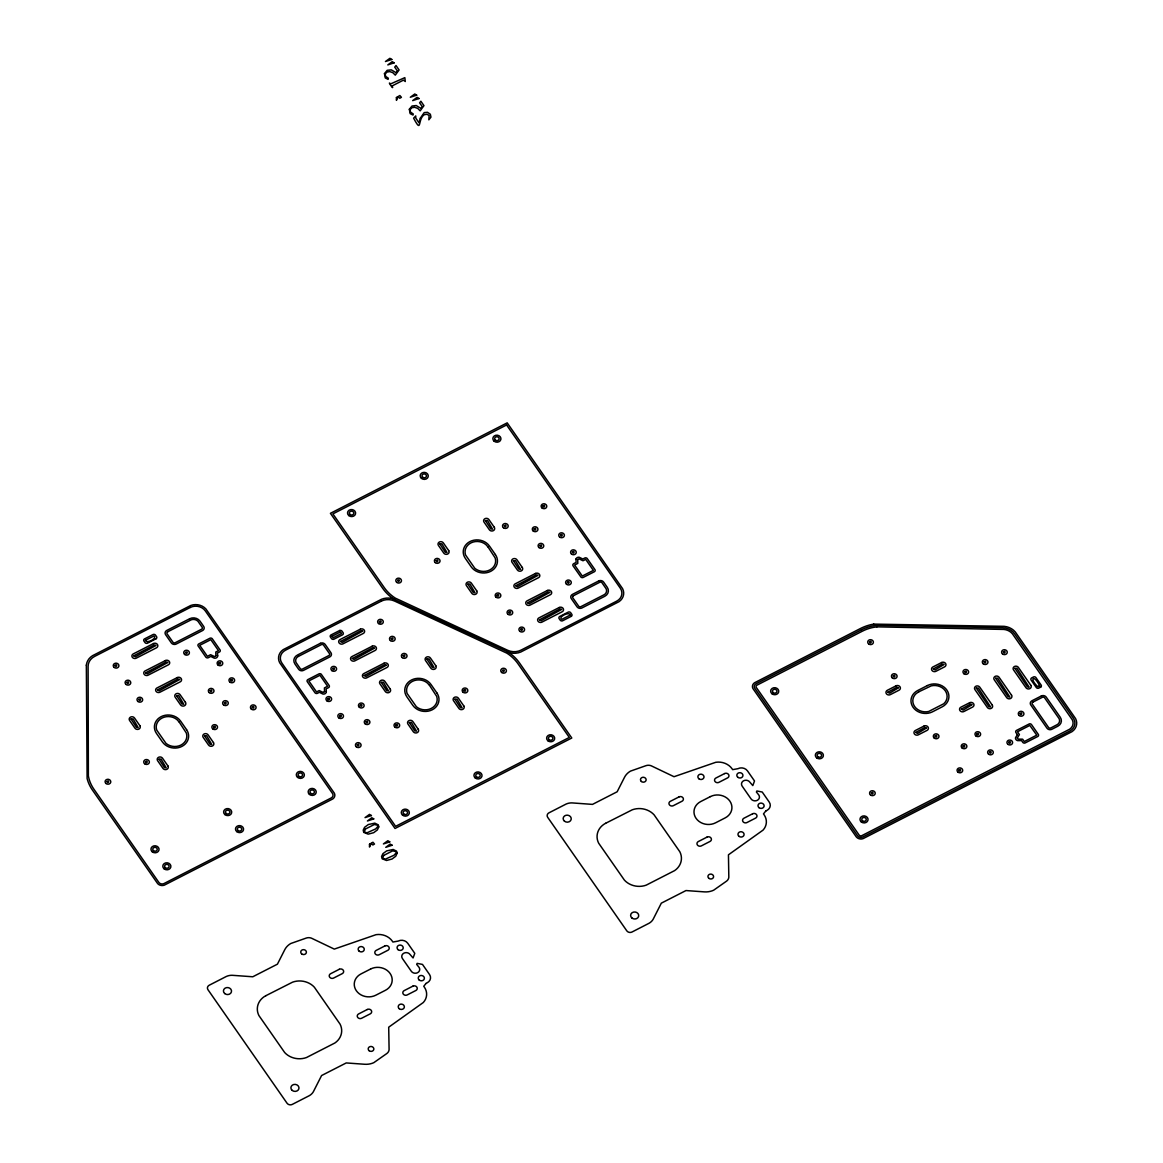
<?xml version="1.0" encoding="UTF-8"?>
<svg xmlns="http://www.w3.org/2000/svg" width="1163" height="1163" viewBox="0 0 1163 1163"><rect width="100%" height="100%" fill="white"/><g stroke="black" fill="none" stroke-linecap="round" stroke-linejoin="round"><path stroke-width="1.5" d="M873.733 624.109L1004.163 626.334A15.424 13.374 5.1 0 1 1015.284 631.96L1075.601 718.618A12.764 11.063 5.1 0 1 1071.995 731.658L863.091 838.639A5.611 4.87 5.1 0 1 856.448 837.113L752.912 688.525A5.611 4.87 5.1 0 1 754.496 682.783L860.62 628.427A42.668 36.998 5.1 0 1 873.733 624.109M876.946 626.842L1003.873 629.43A11.819 10.249 5.1 0 1 1012.377 633.748L1072.315 719.824A9.159 7.937 5.1 0 1 1069.727 729.172L861.623 835.746A2.006 1.745 5.1 0 1 859.239 835.208L756.197 687.318A2.006 1.745 5.1 0 1 756.764 685.269L862.452 631.146A38.917 33.742 5.1 0 1 876.946 626.842M395.289 599.628L394.126 599.149A15.424 13.374 5.1 0 0 381.42 599.308L283.234 649.623A12.764 11.063 5.1 0 0 279.629 662.648L395.042 828.478L571.789 738.011L519.468 662.91A42.784 37.085 5.1 0 0 507.838 651.861L394.388 599.454A42.784 37.085 5.1 0 1 382.743 588.405L330.423 513.319L507.184 422.852L622.598 588.667A12.764 11.063 5.1 0 1 618.992 601.693L520.791 652.007A15.424 13.374 5.1 0 1 508.086 652.181L506.923 651.687M369.5 844.251L369.5 847.057L371.244 843.495L372.858 844.978L374.501 844.033L372.945 842.245L369.5 844.251M396.423 97.532L396.423 100.338L398.168 96.776L399.781 98.259L401.424 97.314L399.854 95.526L396.423 97.532M426.036 983.433L423.754 986.282L424.35 987.125A15.526 13.462 5.1 0 1 423.303 1002.506L388.704 1027.191L389.096 1049.564A6.673 5.786 5.1 0 1 386.712 1053.605L373.788 1062.677A17.096 14.814 5.1 0 1 364.615 1064.261L346.24 1062.938L321.584 1075.542L313.894 1090.69A12.241 10.612 5.1 0 1 309.416 1095.619L292.276 1104.399A3.809 3.3 5.1 0 1 287.028 1103.207L207.988 989.742A3.809 3.3 5.1 0 1 209.238 985.221L226.378 976.44A12.241 10.612 5.1 0 1 233.559 975.394L252.778 976.775L277.419 964.171L284.775 949.677A17.096 14.814 5.1 0 1 290.765 943.513L306.218 938.076A6.673 5.786 5.1 0 1 311.495 938.192L334.29 949.095L376.042 934.674A15.526 13.462 5.1 0 1 392.338 941.187L392.92 942.03L398.168 941.085A6.978 6.048 5.1 0 1 407.762 943.28L414.784 953.355L413.069 957.978L410.146 954.576A4.536 3.925 5.1 0 0 403.91 953.151A4.536 3.925 5.1 0 0 402.427 958.53L411.324 971.294A4.536 3.925 5.1 0 0 417.546 972.719A4.536 3.925 5.1 0 0 419.043 967.34L416.688 964.418L417.154 963.371L422.489 964.418L429.51 974.492A6.978 6.048 5.1 0 1 427.214 982.779L426.036 983.433M765.763 811.033L763.495 813.896L764.076 814.74A15.526 13.462 5.1 0 1 763.044 830.12L728.445 854.805L728.823 877.164A6.673 5.786 5.1 0 1 726.439 881.22L713.66 890.204A17.096 14.814 5.1 0 1 704.356 891.876L685.981 890.553L661.325 903.157L653.635 918.305A12.241 10.612 5.1 0 1 649.143 923.218L632.003 932.014A3.809 3.3 5.1 0 1 626.77 930.807L547.715 817.356A3.809 3.3 5.1 0 1 548.965 812.835L566.119 804.055A12.241 10.612 5.1 0 1 573.301 802.993L592.505 804.389L617.16 791.77L624.516 777.291A17.096 14.814 5.1 0 1 630.506 771.113L645.945 765.676A6.673 5.786 5.1 0 1 651.236 765.806L674.031 776.71L715.783 762.288A15.526 13.462 5.1 0 1 732.079 768.801L732.661 769.644L737.909 768.685A6.978 6.048 5.1 0 1 747.489 770.895L754.511 780.969L752.81 785.592L749.873 782.19A4.536 3.925 5.1 0 0 743.651 780.751A4.536 3.925 5.1 0 0 742.168 786.13L751.051 798.894A4.536 3.925 5.1 0 0 757.287 800.333A4.536 3.925 5.1 0 0 758.77 794.954L756.415 792.032L756.88 790.971L762.23 792.032L769.252 802.107A6.978 6.048 5.1 0 1 766.955 810.393L765.763 811.033M86.338 665.207L87.109 778.512A42.668 36.998 5.1 0 0 92.4 790.026L157.674 883.633A5.611 4.87 5.1 0 0 164.317 885.159L332.778 798.952A5.611 4.87 5.1 0 0 334.363 793.21L205.88 608.918A12.764 11.063 5.1 0 0 190.79 605.458L92.546 655.685A15.424 13.374 5.1 0 0 86.338 665.207M384.459 73.603L385.258 77.936L388.122 79.36L388.34 78.241L385.622 76.365L385.229 74.025L386.901 72.077L389.779 71.583L392.861 72.702L395.289 75.13L399.098 69.969L396.002 65.521L394.737 67.134L397.339 70.87L396.016 72.644L391.306 69.853L387.148 70.332L384.459 73.603M409.332 109.293L410.132 113.625L412.996 115.05L413.214 113.945L410.481 112.07L410.103 109.715L411.76 107.766L414.639 107.272L417.735 108.392L420.163 110.834L423.957 105.659L420.875 101.225L419.61 102.838L422.198 106.56L420.89 108.333L416.18 105.542L412.007 106.022L409.332 109.293M115.093 665.396C116.489 668.827 118.015 662.954 115.093 665.396M106.952 781.507C108.348 784.938 109.889 779.065 106.952 781.507M126.956 682.419C128.337 685.85 129.878 679.977 126.956 682.419M133.745 655.816L135.388 656.775L155.973 645.45L154.359 644.956L133.745 655.816M131.026 719.025L136.42 727.297L138.164 727.573L133.047 718.879L131.026 719.025M138.848 699.486C140.229 702.917 141.77 697.044 138.848 699.486M145.608 672.839L147.236 673.784L167.835 662.459L166.222 661.965L145.608 672.839M145.549 761.765C146.931 765.181 148.471 759.308 145.549 761.765M157.47 689.863L159.098 690.807L179.698 679.483L178.084 678.988L157.47 689.863M159.04 759.221L164.434 767.507L166.178 767.769L161.061 759.09L159.04 759.221M176.602 695.692L181.995 703.978L183.754 704.24L178.622 695.547L176.602 695.692M185.571 652.472C186.967 655.903 188.508 650.03 185.571 652.472M204.615 735.903L210.009 744.175L211.768 744.451L206.636 735.757L204.615 735.903M210.183 690.633C211.564 694.064 213.105 688.191 210.183 690.633M215.867 655.758L214.603 656.601L210.576 654.711L207.377 656.31L199.716 645.32L210.823 639.65L218.47 650.626L215.795 652.021L215.867 655.758M217.67 655.743L217.597 656.383A2.835 2.457 5.1 0 1 214.196 658.127L210.779 656.441L208.395 657.662A1.89 1.643 5.1 0 1 205.793 657.066L198.001 645.756A1.89 1.643 5.1 0 1 198.815 643.909L210.009 638.196A1.89 1.643 5.1 0 1 212.248 638.705L220.112 649.986A1.89 1.643 5.1 0 1 219.574 651.92L217.466 652.995L217.67 655.743M218.949 663.055C220.345 666.472 221.886 660.599 218.949 663.055M213.687 726.875C215.082 730.306 216.623 724.433 213.687 726.875M224.459 702.888C225.855 706.319 227.396 700.446 224.459 702.888M230.812 680.064C232.207 683.495 233.734 677.622 230.812 680.064M252.284 707.133C253.665 710.549 255.206 704.676 252.284 707.133M324.506 691.622L323.241 692.479L319.214 690.575L316.54 691.941L308.849 680.922L319.941 675.267L327.588 686.257L324.433 687.9L324.506 691.622M326.309 691.622L326.236 692.261A2.835 2.457 5.1 0 1 322.82 694.006L319.418 692.305L317.295 693.381A1.89 1.643 5.1 0 1 315.057 692.857L307.206 681.591A1.89 1.643 5.1 0 1 307.744 679.657L318.924 673.915A1.89 1.643 5.1 0 1 321.206 674.177L329.114 685.414A1.89 1.643 5.1 0 1 328.504 687.667L326.12 688.889L326.309 691.622M327.806 698.818C329.187 702.248 330.728 696.375 327.806 698.818M332.763 668.609C334.159 672.04 335.7 666.166 332.763 668.609M340.526 641.467L342.155 642.412L362.754 631.087L361.141 630.593L340.526 641.467M339.669 715.841C341.05 719.257 342.591 713.384 339.669 715.841M352.389 658.491L354.017 659.436L374.617 648.111L372.989 647.617L352.389 658.491M360.297 705.272C361.693 708.703 363.219 702.83 360.297 705.272M364.237 675.499L365.88 676.459L386.465 665.134L384.851 664.64L364.237 675.499M357.274 744.872C358.655 748.303 360.196 742.416 357.274 744.872M366.112 721.86C367.493 725.29 369.034 719.417 366.112 721.86M379.472 621.565C380.868 624.996 382.409 619.109 379.472 621.565M381.362 682.376L386.756 690.648L388.515 690.924L383.383 682.23L381.362 682.376M397.644 580.381C399.025 583.811 400.566 577.938 397.644 580.381M391.335 638.589C392.731 642.005 394.257 636.132 391.335 638.589M403.227 655.641C404.608 659.072 406.149 653.199 403.227 655.641M395.856 725.116C397.252 728.547 398.793 722.674 395.856 725.116M409.376 722.572L414.769 730.858L416.514 731.12L411.397 722.427L409.376 722.572M436.227 560.624C437.622 564.055 439.149 558.182 436.227 560.624M439.861 543.935L445.255 552.221L446.999 552.483L441.867 543.79L439.861 543.935M426.937 659.043L432.331 667.315L434.09 667.591L428.958 658.898L426.937 659.043M467.875 584.146L473.268 592.418L475.013 592.694L469.881 584L467.875 584.146M454.951 699.254L460.344 707.526L462.104 707.802L456.972 699.108L454.951 699.254M464.008 690.241C465.404 693.671 466.945 687.798 464.008 690.241M485.436 520.617L490.83 528.889L492.574 529.165L487.457 520.472L485.436 520.617M504.379 525.749C505.76 529.18 507.301 523.306 504.379 525.749M497.023 595.223C498.404 598.654 499.945 592.781 497.023 595.223M513.45 560.813L518.843 569.1L520.588 569.361L515.471 560.668L513.45 560.813M508.9 612.29C510.295 615.707 511.836 609.834 508.9 612.29M502.605 670.484C503.986 673.915 505.527 668.042 502.605 670.484M515.732 585.73L517.375 586.69L537.96 575.351L536.347 574.856L515.732 585.73M520.762 629.299C522.143 632.73 523.684 626.857 520.762 629.299M534.122 529.005C535.518 532.436 537.059 526.563 534.122 529.005M527.595 602.754L529.223 603.699L549.823 592.374L548.209 591.88L527.595 602.754M542.961 505.992C544.357 509.423 545.898 503.55 542.961 505.992M539.937 545.592C541.333 549.023 542.874 543.15 539.937 545.592M539.458 619.777L541.086 620.722L561.685 609.397L560.057 608.903L539.458 619.777M560.581 535.038C561.962 538.454 563.503 532.581 560.581 535.038M567.471 582.256C568.852 585.687 570.393 579.814 567.471 582.256M572.443 552.047C573.824 555.478 575.365 549.605 572.443 552.047M575.976 559.069L576.107 562.441L573.722 563.662A1.89 1.643 5.1 0 0 573.097 565.901L581.006 577.153A1.89 1.643 5.1 0 0 583.303 577.4L594.482 571.673A1.89 1.643 5.1 0 0 595.02 569.739L587.155 558.458A1.89 1.643 5.1 0 0 584.916 557.949L582.808 559.025L579.392 557.324A2.835 2.457 5.1 0 0 575.976 559.069M577.749 559.461L577.778 563.415L574.624 565.073L582.285 576.048L593.363 570.393L585.716 559.388L583.012 560.755L578.97 558.836L577.749 559.461M869.561 641.918C870.956 645.349 872.497 639.476 869.561 641.918M871.407 792.948C872.802 796.379 874.343 790.506 871.407 792.948M887.805 692.232L889.506 693.221L898.534 687.784L896.847 687.26L887.805 692.232M893.286 675.965C894.667 679.381 896.208 673.508 893.286 675.965M915.819 732.428L917.52 733.431L926.548 727.98L924.861 727.471L915.819 732.428M933.38 668.899L935.081 669.888L944.109 664.451L942.437 663.928L933.38 668.899M935.168 736.077C936.549 739.508 938.09 733.635 935.168 736.077M964.81 671.72C966.191 675.136 967.732 669.263 964.81 671.72M961.394 709.11L963.095 710.099L972.123 704.662L970.436 704.138L961.394 709.11M958.879 770.124C960.275 773.54 961.816 767.667 958.879 770.124M963.066 746.05C964.447 749.466 965.988 743.593 963.066 746.05M976.353 688.147L988.855 706.61L990.542 706.871L978.287 688.016L976.353 688.147M984.145 661.82C985.541 665.236 987.082 659.363 984.145 661.82M976.804 733.94C978.199 737.371 979.74 731.498 976.804 733.94M995.659 678.276L1008.161 696.739L1009.833 697L997.592 678.131L995.659 678.276M989.495 752.141C990.876 755.572 992.417 749.699 989.495 752.141M1003.436 651.934C1004.832 655.365 1006.373 649.492 1003.436 651.934M1014.95 668.391L1027.452 686.853L1029.124 687.115L1016.884 668.26L1014.95 668.391M1008.786 742.27C1010.182 745.701 1011.708 739.828 1008.786 742.27M1020.111 713.53C1021.507 716.946 1023.047 711.073 1020.111 713.53M1017.32 738.025L1018.076 739.116L1022.626 739.174L1024.298 741.543L1036.756 735.147L1029.822 725.421L1017.48 731.745L1019.399 734.565L1017.32 738.025M332.007 636.277L333.098 637.804L341.529 633.486L340.439 631.945L332.007 636.277M570.219 615.023L561.773 619.37C557.47 617.059 569.696 611.098 570.219 615.023M392.382 85.8L392.222 86.353C394.591 91.354 386.552 79.796 390.55 83.94L404.84 77.645L405.276 81.512L403.43 80.131L392.382 85.8M420.352 118.161L418.927 122.74L415.802 118.074L415.729 115.922L413.635 118.175C422.213 134.297 417.27 119.28 424.335 114.657L427.039 114.265L429.103 115.544L428.842 119.818L430.964 117.143L430.339 114.25L427.49 112.302L424.204 112.607L420.352 118.161M145.491 640.246C146.175 644.36 157.775 638.138 153.981 635.943L145.491 640.246M1039.577 685.821L1037.861 686.722C1028.775 678.712 1034.009 673.668 1039.577 685.821M1017.421 734.696L1015.561 737.618A2.835 2.457 5.1 0 0 1017.654 740.627L1021.55 740.598L1022.844 742.459A1.89 1.643 5.1 0 0 1025.083 742.983L1037.861 736.441A1.89 1.643 5.1 0 0 1038.399 734.507L1031.537 724.622A1.89 1.643 5.1 0 0 1029.386 723.866L1016.578 730.364A1.89 1.643 5.1 0 0 1015.953 732.603L1017.421 734.696M378.775 826.893L377.379 829.917L373.686 832.679L368.177 834.147L363.743 832.403L363.219 830.149L364.601 827.3L368.322 824.552L374.835 823.142L378.266 824.858L378.775 826.893M397.121 853.235L395.725 856.259L392.033 859.021L386.523 860.489L382.104 858.745L381.58 856.491L382.947 853.642L386.668 850.894L393.181 849.484L396.612 851.2L397.121 853.235M365.298 829.103L364.382 832.054L366.999 832.81L375.649 828.928L377.728 826.646L377.582 825.221L374.341 824.494L365.298 829.103M383.645 855.445L382.729 858.396L385.36 859.152L393.995 855.27L396.074 852.988L395.943 851.563L392.687 850.836L383.645 855.445M391.815 59.473L385.447 61.523L389.896 58.31L391.815 59.473M416.688 95.177L410.321 97.227L414.769 93.999L416.688 95.177M371.419 815.554L365.037 817.604L369.5 814.376L371.419 815.554M389.765 841.896L383.397 843.931L387.846 840.718L389.765 841.896M394.155 62.831L387.802 64.91L392.222 61.654L394.155 62.831M419.014 98.521L412.676 100.614L417.095 97.358L419.014 98.521M373.745 818.897L367.406 820.991L371.826 817.734L373.745 818.897M392.105 845.239L385.753 847.333L390.172 844.076L392.105 845.239M918.77 691.811L916.168 693.584A12.357 10.714 5.1 0 0 914.627 706.523A12.357 10.714 5.1 0 0 928.655 711.494L943.745 703.775A12.357 10.714 5.1 0 0 945.301 690.822A12.357 10.714 5.1 0 0 931.258 685.85L918.77 691.811M167.748 631.771L167.516 631.916A1.745 1.512 5.1 0 0 167.021 633.704L173.011 642.296A1.745 1.512 5.1 0 0 175.09 642.776L201.737 629.139A1.745 1.512 5.1 0 0 202.231 627.351L198.03 621.362A5.728 4.972 5.1 0 0 191.241 619.806L167.748 631.771M298.411 656.383L297.757 656.775A5.728 4.972 5.1 0 0 296.129 662.619L300.287 668.638A1.745 1.512 5.1 0 0 302.351 669.118L329.013 655.467A1.745 1.512 5.1 0 0 329.507 653.679L323.518 645.087A1.745 1.512 5.1 0 0 321.439 644.607L298.411 656.383M573.446 595.718L573.199 595.849A1.745 1.512 5.1 0 0 572.705 597.637L578.709 606.243A1.745 1.512 5.1 0 0 580.773 606.708L604.469 594.555A5.728 4.972 5.1 0 0 606.083 588.696L601.94 582.678A1.745 1.512 5.1 0 0 599.861 582.212L573.446 595.718M265.905 995.673L264.132 996.72A18.434 15.991 5.1 0 0 258.913 1015.561L284.673 1052.53A18.434 15.991 5.1 0 0 306.494 1057.53L334.886 1042.993A18.434 15.991 5.1 0 0 340.09 1024.167L314.344 987.198A18.434 15.991 5.1 0 0 292.524 982.183L265.905 995.673M605.632 823.288L603.859 824.334A18.434 15.991 5.1 0 0 598.654 843.175L624.415 880.129A18.434 15.991 5.1 0 0 646.221 885.145L674.627 870.607A18.434 15.991 5.1 0 0 679.832 851.767L654.071 814.798A18.434 15.991 5.1 0 0 632.265 809.797L605.632 823.288M1032.962 702.103L1032.729 702.234A1.745 1.512 5.1 0 0 1032.235 704.022L1048.619 727.544A1.745 1.512 5.1 0 0 1050.698 728.009L1057.472 724.505A5.728 4.972 5.1 0 0 1059.1 718.647L1044.548 697.727A1.745 1.512 5.1 0 0 1042.484 697.248L1032.962 702.103M156.118 638.734L147.57 643.139A1.89 1.643 5.1 0 1 144.968 642.543L143.849 640.915A1.89 1.643 5.1 0 1 144.386 638.981L153.167 634.489A1.89 1.643 5.1 0 1 155.406 634.998L156.656 636.801A1.89 1.643 5.1 0 1 156.118 638.734M506.588 424.975L332.894 513.886L384.27 587.606A40.85 35.413 5.1 0 0 395.347 598.145L507.708 650.306A13.622 11.804 5.1 0 0 520.995 650.132L616.681 601.155A10.961 9.493 5.1 0 0 620.286 588.158L506.588 424.975M190.267 607.449L94.581 656.426A13.622 11.804 5.1 0 0 88.097 666.37L88.373 775.895A40.85 35.413 5.1 0 0 93.941 789.255L158.793 882.324A3.809 3.3 5.1 0 0 164.027 883.531L331.222 797.949A3.809 3.3 5.1 0 0 332.473 793.428L205.313 610.909A10.961 9.493 5.1 0 0 190.267 607.449M189.642 618.745L166.76 630.448A3.562 3.082 5.1 0 0 165.597 634.664L171.339 642.921A3.562 3.082 5.1 0 0 176.224 644.04L202.493 630.593A3.562 3.082 5.1 0 0 203.67 626.377L199.992 621.115A7.53 6.527 5.1 0 0 189.642 618.745M153.516 643.546L133.265 653.911A2.835 2.457 5.1 0 0 132.335 657.284A2.835 2.457 5.1 0 0 136.231 658.171L156.482 647.806A2.835 2.457 5.1 0 0 157.412 644.447A2.835 2.457 5.1 0 0 153.516 643.546M165.379 660.569L145.113 670.935A2.835 2.457 5.1 0 0 144.183 674.307A2.835 2.457 5.1 0 0 148.079 675.194L168.344 664.829A2.835 2.457 5.1 0 0 169.275 661.456A2.835 2.457 5.1 0 0 165.379 660.569M177.241 677.593L156.976 687.958A2.835 2.457 5.1 0 0 156.046 691.316A2.835 2.457 5.1 0 0 159.942 692.218L180.207 681.852A2.835 2.457 5.1 0 0 181.137 678.48A2.835 2.457 5.1 0 0 177.241 677.593M381.217 601.198L285.531 650.175A10.961 9.493 5.1 0 0 281.94 663.172L395.624 826.341L569.318 737.444L517.957 663.724A40.85 35.413 5.1 0 0 506.879 653.17L394.504 601.024A13.622 11.804 5.1 0 0 381.217 601.198M339.683 630.506L330.903 634.998A1.89 1.643 5.1 0 0 330.365 636.931L331.615 638.734A1.89 1.643 5.1 0 0 333.854 639.243L342.431 634.882A1.89 1.643 5.1 0 0 343.056 632.628L341.907 631.015A1.89 1.643 5.1 0 0 339.683 630.506M320.305 643.343L297.423 655.045A7.53 6.527 5.1 0 0 294.951 664L298.615 669.263A3.562 3.082 5.1 0 0 303.499 670.382L329.769 656.935A3.562 3.082 5.1 0 0 330.932 652.719L325.189 644.462A3.562 3.082 5.1 0 0 320.305 643.343M360.297 629.198L340.032 639.563A2.835 2.457 5.1 0 0 339.102 642.921A2.835 2.457 5.1 0 0 342.998 643.822L363.263 633.457A2.835 2.457 5.1 0 0 364.193 630.084A2.835 2.457 5.1 0 0 360.297 629.198M372.145 646.221L351.895 656.586A2.835 2.457 5.1 0 0 350.964 659.944A2.835 2.457 5.1 0 0 354.86 660.846L375.111 650.466A2.835 2.457 5.1 0 0 376.042 647.108A2.835 2.457 5.1 0 0 372.145 646.221M535.503 573.461L515.238 583.826A2.835 2.457 5.1 0 0 514.308 587.199A2.835 2.457 5.1 0 0 518.204 588.085L538.469 577.72A2.835 2.457 5.1 0 0 539.399 574.348A2.835 2.457 5.1 0 0 535.503 573.461M384.008 663.23L363.757 673.61A2.835 2.457 5.1 0 0 362.827 676.968A2.835 2.457 5.1 0 0 366.723 677.855L386.974 667.489A2.835 2.457 5.1 0 0 387.904 664.131A2.835 2.457 5.1 0 0 384.008 663.23M547.366 590.484L527.101 600.849A2.835 2.457 5.1 0 0 526.17 604.208A2.835 2.457 5.1 0 0 530.066 605.109L550.332 594.744A2.835 2.457 5.1 0 0 551.262 591.371A2.835 2.457 5.1 0 0 547.366 590.484M598.712 580.948L572.443 594.38A3.562 3.082 5.1 0 0 571.28 598.596L577.037 606.853A3.562 3.082 5.1 0 0 581.922 607.973L604.804 596.27A7.53 6.527 5.1 0 0 607.275 587.33L603.597 582.067A3.562 3.082 5.1 0 0 598.712 580.948M559.229 607.508L538.963 617.873A2.835 2.457 5.1 0 0 538.033 621.231A2.835 2.457 5.1 0 0 541.929 622.132L562.18 611.753A2.835 2.457 5.1 0 0 563.11 608.394A2.835 2.457 5.1 0 0 559.229 607.508M571.324 616.317L562.543 620.809A1.89 1.643 5.1 0 1 560.304 620.301L559.17 618.687A1.89 1.643 5.1 0 1 559.781 616.448L568.358 612.072A1.89 1.643 5.1 0 1 570.597 612.581L571.862 614.384A1.89 1.643 5.1 0 1 571.324 616.317M861.536 629.779L756.037 683.786A3.809 3.3 5.1 0 0 754.787 688.307L857.553 835.804A3.809 3.3 5.1 0 0 862.801 836.997L1069.698 731.105A10.961 9.493 5.1 0 0 1073.289 718.109L1014.485 633.704A13.622 11.804 5.1 0 0 1002.869 627.816L876.786 625.272A40.85 35.413 5.1 0 0 861.536 629.779M339.276 969.288L330.597 973.736A2.878 2.5 5.1 0 0 329.652 977.153A2.878 2.5 5.1 0 0 333.607 978.054L342.285 973.62A2.878 2.5 5.1 0 0 343.23 970.204A2.878 2.5 5.1 0 0 339.276 969.288M384.851 945.955L376.172 950.404A2.878 2.5 5.1 0 0 375.227 953.82A2.878 2.5 5.1 0 0 379.182 954.736L387.861 950.287A2.878 2.5 5.1 0 0 388.805 946.871A2.878 2.5 5.1 0 0 384.851 945.955M679.018 796.902L670.324 801.336A2.878 2.5 5.1 0 0 669.379 804.752A2.878 2.5 5.1 0 0 673.348 805.668L682.027 801.22A2.878 2.5 5.1 0 0 682.972 797.803A2.878 2.5 5.1 0 0 679.018 796.902M724.593 773.569L715.914 778.018A2.878 2.5 5.1 0 0 714.969 781.434A2.878 2.5 5.1 0 0 718.923 782.336L727.602 777.887A2.878 2.5 5.1 0 0 728.547 774.485A2.878 2.5 5.1 0 0 724.593 773.569M896.004 685.85L887.325 690.299A2.878 2.5 5.1 0 0 886.38 693.715A2.878 2.5 5.1 0 0 890.335 694.631L899.028 690.182A2.878 2.5 5.1 0 0 899.973 686.766A2.878 2.5 5.1 0 0 896.004 685.85M941.594 662.532L932.9 666.966A2.878 2.5 5.1 0 0 931.956 670.382A2.878 2.5 5.1 0 0 935.924 671.298L944.603 666.85A2.878 2.5 5.1 0 0 945.548 663.433A2.878 2.5 5.1 0 0 941.594 662.532M370.634 968.997L360.981 973.94A14.174 12.284 5.1 0 0 356.343 990.745A14.174 12.284 5.1 0 0 375.809 995.208L385.462 990.28A14.174 12.284 5.1 0 0 390.099 973.46A14.174 12.284 5.1 0 0 370.634 968.997M710.375 796.611L700.722 801.554A14.174 12.284 5.1 0 0 696.07 818.359A14.174 12.284 5.1 0 0 715.55 822.823L725.189 817.88A14.174 12.284 5.1 0 0 729.841 801.074A14.174 12.284 5.1 0 0 710.375 796.611M927.376 685.574L917.723 690.502A14.174 12.284 5.1 0 0 913.071 707.322A14.174 12.284 5.1 0 0 932.552 711.785L942.19 706.842A14.174 12.284 5.1 0 0 946.842 690.037A14.174 12.284 5.1 0 0 927.376 685.574M367.29 1009.499L358.611 1013.947A2.878 2.5 5.1 0 0 357.666 1017.349A2.878 2.5 5.1 0 0 361.62 1018.265L370.299 1013.816A2.878 2.5 5.1 0 0 371.244 1010.4A2.878 2.5 5.1 0 0 367.29 1009.499M412.865 986.166L404.186 990.614A2.878 2.5 5.1 0 0 403.241 994.031A2.878 2.5 5.1 0 0 407.195 994.932L415.874 990.498A2.878 2.5 5.1 0 0 416.819 987.082A2.878 2.5 5.1 0 0 412.865 986.166M707.031 837.098L698.338 841.547A2.878 2.5 5.1 0 0 697.393 844.963A2.878 2.5 5.1 0 0 701.362 845.879L710.041 841.43A2.878 2.5 5.1 0 0 710.986 838.014A2.878 2.5 5.1 0 0 707.031 837.098M752.606 813.78L743.927 818.229A2.878 2.5 5.1 0 0 742.983 821.63A2.878 2.5 5.1 0 0 746.937 822.546L755.616 818.098A2.878 2.5 5.1 0 0 756.561 814.682A2.878 2.5 5.1 0 0 752.606 813.78M924.018 726.061L915.339 730.509A2.878 2.5 5.1 0 0 914.394 733.926A2.878 2.5 5.1 0 0 918.348 734.827L927.042 730.393A2.878 2.5 5.1 0 0 927.987 726.977A2.878 2.5 5.1 0 0 924.018 726.061M969.608 702.743L960.914 707.177A2.878 2.5 5.1 0 0 959.969 710.593A2.878 2.5 5.1 0 0 963.938 711.509L972.617 707.06A2.878 2.5 5.1 0 0 973.562 703.644A2.878 2.5 5.1 0 0 969.608 702.743M1040.681 687.115L1038.646 688.162A1.89 1.643 5.1 0 1 1036.407 687.653L1031.13 680.093A1.89 1.643 5.1 0 1 1031.741 677.855L1033.587 676.924A1.89 1.643 5.1 0 1 1035.826 677.433L1041.219 685.181A1.89 1.643 5.1 0 1 1040.681 687.115M1041.336 695.983L1031.974 700.766A3.562 3.082 5.1 0 0 1030.811 704.996L1046.947 728.154A3.562 3.082 5.1 0 0 1051.846 729.288L1057.807 726.221A7.53 6.527 5.1 0 0 1060.278 717.28L1046.22 697.102A3.562 3.082 5.1 0 0 1041.336 695.983M487.966 546.886L485.858 544.589A12.357 10.714 5.1 0 0 470.913 542.917A12.357 10.714 5.1 0 0 465.549 554.984L474.824 568.3A12.357 10.714 5.1 0 0 489.768 569.972A12.357 10.714 5.1 0 0 495.133 557.906L487.966 546.886M429.496 685.327L427.403 683.03A12.357 10.714 5.1 0 0 412.443 681.344A12.357 10.714 5.1 0 0 407.079 693.424L416.354 706.726A12.357 10.714 5.1 0 0 431.299 708.412A12.357 10.714 5.1 0 0 436.677 696.332L429.496 685.327M179.146 721.99L177.038 719.679A12.357 10.714 5.1 0 0 162.093 718.007A12.357 10.714 5.1 0 0 156.729 730.088L166.004 743.39A12.357 10.714 5.1 0 0 180.948 745.076A12.357 10.714 5.1 0 0 186.313 732.995L179.146 721.99M1030.796 685.269L1018.352 667.388A2.835 2.457 5.1 0 0 1014.456 666.501A2.835 2.457 5.1 0 0 1013.525 669.859L1025.984 687.726A2.835 2.457 5.1 0 0 1029.88 688.627A2.835 2.457 5.1 0 0 1030.796 685.269M1011.505 695.14L999.061 677.259A2.835 2.457 5.1 0 0 995.165 676.372A2.835 2.457 5.1 0 0 994.234 679.73L1006.678 697.611A2.835 2.457 5.1 0 0 1010.574 698.498A2.835 2.457 5.1 0 0 1011.505 695.14M992.213 705.011L979.755 687.144A2.835 2.457 5.1 0 0 975.873 686.243A2.835 2.457 5.1 0 0 974.943 689.615L987.387 707.482A2.835 2.457 5.1 0 0 991.283 708.369A2.835 2.457 5.1 0 0 992.213 705.011M494.26 527.246L488.925 519.599A2.878 2.5 5.1 0 0 484.971 518.683A2.878 2.5 5.1 0 0 484.026 522.1L489.361 529.761A2.878 2.5 5.1 0 0 493.316 530.662A2.878 2.5 5.1 0 0 494.26 527.246M522.274 567.457L516.939 559.796A2.878 2.5 5.1 0 0 512.985 558.894A2.878 2.5 5.1 0 0 512.04 562.311L517.375 569.972A2.878 2.5 5.1 0 0 521.329 570.873A2.878 2.5 5.1 0 0 522.274 567.457M495.365 554.533L489.434 546.014A14.174 12.284 5.1 0 0 469.968 541.551A14.174 12.284 5.1 0 0 465.316 558.356L471.248 566.875A14.174 12.284 5.1 0 0 490.713 571.338A14.174 12.284 5.1 0 0 495.365 554.533M448.685 550.579L443.35 542.917A2.878 2.5 5.1 0 0 439.381 542.016A2.878 2.5 5.1 0 0 438.436 545.432L443.772 553.094A2.878 2.5 5.1 0 0 447.74 553.995A2.878 2.5 5.1 0 0 448.685 550.579M476.699 590.789L471.349 583.128A2.878 2.5 5.1 0 0 467.395 582.227A2.878 2.5 5.1 0 0 466.45 585.643L471.785 593.29A2.878 2.5 5.1 0 0 475.754 594.206A2.878 2.5 5.1 0 0 476.699 590.789M435.762 665.687L430.426 658.025A2.878 2.5 5.1 0 0 426.472 657.124A2.878 2.5 5.1 0 0 425.527 660.54L430.862 668.187A2.878 2.5 5.1 0 0 434.817 669.103A2.878 2.5 5.1 0 0 435.762 665.687M463.775 705.897L458.44 698.236A2.878 2.5 5.1 0 0 454.486 697.32A2.878 2.5 5.1 0 0 453.541 700.737L458.876 708.398A2.878 2.5 5.1 0 0 462.83 709.314A2.878 2.5 5.1 0 0 463.775 705.897M436.895 692.959L430.979 684.455A14.174 12.284 5.1 0 0 411.498 679.992A14.174 12.284 5.1 0 0 406.846 696.797L412.778 705.301A14.174 12.284 5.1 0 0 432.258 709.779A14.174 12.284 5.1 0 0 436.895 692.959M390.186 689.019L384.851 681.358A2.878 2.5 5.1 0 0 380.897 680.442A2.878 2.5 5.1 0 0 379.952 683.859L385.287 691.52A2.878 2.5 5.1 0 0 389.242 692.436A2.878 2.5 5.1 0 0 390.186 689.019M418.2 729.216L412.865 721.554A2.878 2.5 5.1 0 0 408.911 720.653A2.878 2.5 5.1 0 0 407.966 724.069L413.301 731.731A2.878 2.5 5.1 0 0 417.255 732.632A2.878 2.5 5.1 0 0 418.2 729.216M185.426 702.336L180.091 694.674A2.878 2.5 5.1 0 0 176.136 693.773A2.878 2.5 5.1 0 0 175.191 697.189L180.527 704.851A2.878 2.5 5.1 0 0 184.481 705.752A2.878 2.5 5.1 0 0 185.426 702.336M213.44 742.546L208.104 734.885A2.878 2.5 5.1 0 0 204.15 733.969A2.878 2.5 5.1 0 0 203.205 737.386L208.54 745.047A2.878 2.5 5.1 0 0 212.495 745.963A2.878 2.5 5.1 0 0 213.44 742.546M186.545 729.623L180.614 721.118A14.174 12.284 5.1 0 0 161.148 716.641A14.174 12.284 5.1 0 0 156.496 733.46L162.427 741.965A14.174 12.284 5.1 0 0 181.893 746.428A14.174 12.284 5.1 0 0 186.545 729.623M139.851 725.668L134.515 718.007A2.878 2.5 5.1 0 0 130.561 717.091A2.878 2.5 5.1 0 0 129.616 720.508L134.952 728.169A2.878 2.5 5.1 0 0 138.906 729.085A2.878 2.5 5.1 0 0 139.851 725.668M167.865 765.865L162.529 758.203A2.878 2.5 5.1 0 0 158.575 757.302A2.878 2.5 5.1 0 0 157.63 760.718L162.965 768.38A2.878 2.5 5.1 0 0 166.92 769.281A2.878 2.5 5.1 0 0 167.865 765.865M564.433 821.151A4.041 3.504 5.1 0 0 571.135 819.552A4.041 3.504 5.1 0 0 566.061 815.263A4.041 3.504 5.1 0 0 564.433 821.151M738.912 836.27A3.082 2.675 5.1 0 0 744.015 835.063A3.082 2.675 5.1 0 0 740.148 831.807A3.082 2.675 5.1 0 0 738.912 836.27M641.351 781.463A2.835 2.457 5.1 0 0 646.061 780.344A2.835 2.457 5.1 0 0 642.499 777.349A2.835 2.457 5.1 0 0 641.351 781.463M631.902 917.985A4.041 3.504 5.1 0 0 638.603 916.386A4.041 3.504 5.1 0 0 633.515 912.097A4.041 3.504 5.1 0 0 631.902 917.985M708.819 878.283A2.835 2.457 5.1 0 0 713.515 877.178A2.835 2.457 5.1 0 0 709.953 874.169A2.835 2.457 5.1 0 0 708.819 878.283M698.832 778.73A3.082 2.675 5.1 0 0 703.935 777.524A3.082 2.675 5.1 0 0 700.068 774.253A3.082 2.675 5.1 0 0 698.832 778.73M758.945 807.631A3.082 2.675 5.1 0 0 764.047 806.424A3.082 2.675 5.1 0 0 760.18 803.168A3.082 2.675 5.1 0 0 758.945 807.631M737.764 777.233A3.082 2.675 5.1 0 0 742.866 776.026A3.082 2.675 5.1 0 0 738.999 772.77A3.082 2.675 5.1 0 0 737.764 777.233M236.743 831.589A4.041 3.504 5.1 0 0 243.46 830.004A4.041 3.504 5.1 0 0 238.371 825.715A4.041 3.504 5.1 0 0 236.743 831.589M212.742 728.852A2.835 2.457 5.1 0 0 217.437 727.733A2.835 2.457 5.1 0 0 213.876 724.738A2.835 2.457 5.1 0 0 212.742 728.852M251.324 709.096A2.835 2.457 5.1 0 0 256.02 707.991A2.835 2.457 5.1 0 0 252.473 704.982A2.835 2.457 5.1 0 0 251.324 709.096M105.993 783.484A2.835 2.457 5.1 0 0 110.703 782.365A2.835 2.457 5.1 0 0 107.141 779.355A2.835 2.457 5.1 0 0 105.993 783.484M144.59 763.728A2.835 2.457 5.1 0 0 149.286 762.623A2.835 2.457 5.1 0 0 145.724 759.613A2.835 2.457 5.1 0 0 144.59 763.728M164.085 868.79A4.041 3.504 5.1 0 0 170.787 867.205A4.041 3.504 5.1 0 0 165.713 862.902A4.041 3.504 5.1 0 0 164.085 868.79M309.416 794.402A4.041 3.504 5.1 0 0 316.118 792.817A4.041 3.504 5.1 0 0 311.044 788.529A4.041 3.504 5.1 0 0 309.416 794.402M223.5 704.851A2.835 2.457 5.1 0 0 228.21 703.746A2.835 2.457 5.1 0 0 224.648 700.737A2.835 2.457 5.1 0 0 223.5 704.851M137.888 701.449A2.835 2.457 5.1 0 0 142.584 700.344A2.835 2.457 5.1 0 0 139.022 697.335A2.835 2.457 5.1 0 0 137.888 701.449M218.004 665.018A2.835 2.457 5.1 0 0 222.7 663.913A2.835 2.457 5.1 0 0 219.138 660.904A2.835 2.457 5.1 0 0 218.004 665.018M114.134 667.373A2.835 2.457 5.1 0 0 118.844 666.254A2.835 2.457 5.1 0 0 115.282 663.259A2.835 2.457 5.1 0 0 114.134 667.373M229.852 682.041A2.835 2.457 5.1 0 0 234.563 680.922A2.835 2.457 5.1 0 0 231.001 677.927A2.835 2.457 5.1 0 0 229.852 682.041M125.997 684.396A2.835 2.457 5.1 0 0 130.692 683.277A2.835 2.457 5.1 0 0 127.13 680.268A2.835 2.457 5.1 0 0 125.997 684.396M209.224 692.596A2.835 2.457 5.1 0 0 213.919 691.491A2.835 2.457 5.1 0 0 210.358 688.481A2.835 2.457 5.1 0 0 209.224 692.596M184.612 654.435A2.835 2.457 5.1 0 0 189.322 653.33A2.835 2.457 5.1 0 0 185.76 650.321A2.835 2.457 5.1 0 0 184.612 654.435M310.652 793.282A2.224 1.933 5.1 0 0 314.359 792.41A2.224 1.933 5.1 0 0 311.553 790.04A2.224 1.933 5.1 0 0 310.652 793.282M237.993 830.484A2.224 1.933 5.1 0 0 241.686 829.597A2.224 1.933 5.1 0 0 238.895 827.242A2.224 1.933 5.1 0 0 237.993 830.484M152.222 851.767A4.041 3.504 5.1 0 0 158.938 850.182A4.041 3.504 5.1 0 0 153.85 845.894A4.041 3.504 5.1 0 0 152.222 851.767M224.895 814.58A4.041 3.504 5.1 0 0 231.597 812.981A4.041 3.504 5.1 0 0 226.509 808.692A4.041 3.504 5.1 0 0 224.895 814.58M297.554 777.378A4.041 3.504 5.1 0 0 304.255 775.794A4.041 3.504 5.1 0 0 299.182 771.505A4.041 3.504 5.1 0 0 297.554 777.378M165.335 867.671A2.224 1.933 5.1 0 0 169.028 866.798A2.224 1.933 5.1 0 0 166.222 864.429A2.224 1.933 5.1 0 0 165.335 867.671M153.472 850.647A2.224 1.933 5.1 0 0 157.165 849.775A2.224 1.933 5.1 0 0 154.374 847.405A2.224 1.933 5.1 0 0 153.472 850.647M226.131 813.46A2.224 1.933 5.1 0 0 229.838 812.588A2.224 1.933 5.1 0 0 227.032 810.218A2.224 1.933 5.1 0 0 226.131 813.46M298.804 776.273A2.224 1.933 5.1 0 0 302.496 775.387A2.224 1.933 5.1 0 0 299.691 773.032A2.224 1.933 5.1 0 0 298.804 776.273M350.034 514.439A2.224 1.933 5.1 0 0 353.741 513.566A2.224 1.933 5.1 0 0 350.935 511.197A2.224 1.933 5.1 0 0 350.034 514.439M422.707 477.252A2.224 1.933 5.1 0 0 426.399 476.379A2.224 1.933 5.1 0 0 423.594 474.01A2.224 1.933 5.1 0 0 422.707 477.252M495.365 440.05A2.224 1.933 5.1 0 0 499.072 439.178A2.224 1.933 5.1 0 0 496.267 436.823A2.224 1.933 5.1 0 0 495.365 440.05M396.685 582.343A2.835 2.457 5.1 0 0 401.38 581.238A2.835 2.457 5.1 0 0 397.819 578.229A2.835 2.457 5.1 0 0 396.685 582.343M533.177 530.968A2.835 2.457 5.1 0 0 537.873 529.863A2.835 2.457 5.1 0 0 534.311 526.854A2.835 2.457 5.1 0 0 533.177 530.968M494.115 441.17A4.041 3.504 5.1 0 0 500.831 439.585A4.041 3.504 5.1 0 0 495.743 435.296A4.041 3.504 5.1 0 0 494.115 441.17M348.798 515.558A4.041 3.504 5.1 0 0 355.5 513.973A4.041 3.504 5.1 0 0 350.412 509.67A4.041 3.504 5.1 0 0 348.798 515.558M421.457 478.371A4.041 3.504 5.1 0 0 428.158 476.772A4.041 3.504 5.1 0 0 423.085 472.483A4.041 3.504 5.1 0 0 421.457 478.371M566.512 584.233A2.835 2.457 5.1 0 0 571.207 583.114A2.835 2.457 5.1 0 0 567.646 580.104A2.835 2.457 5.1 0 0 566.512 584.233M538.992 547.569A2.835 2.457 5.1 0 0 543.688 546.45A2.835 2.457 5.1 0 0 540.126 543.441A2.835 2.457 5.1 0 0 538.992 547.569M507.955 614.253A2.835 2.457 5.1 0 0 512.65 613.148A2.835 2.457 5.1 0 0 509.089 610.139A2.835 2.457 5.1 0 0 507.955 614.253M559.621 537.001A2.835 2.457 5.1 0 0 564.317 535.896A2.835 2.457 5.1 0 0 560.755 532.887A2.835 2.457 5.1 0 0 559.621 537.001M519.803 631.276A2.835 2.457 5.1 0 0 524.513 630.157A2.835 2.457 5.1 0 0 520.951 627.162A2.835 2.457 5.1 0 0 519.803 631.276M571.484 554.024A2.835 2.457 5.1 0 0 576.179 552.905A2.835 2.457 5.1 0 0 572.618 549.91A2.835 2.457 5.1 0 0 571.484 554.024M496.063 597.186A2.835 2.457 5.1 0 0 500.759 596.081A2.835 2.457 5.1 0 0 497.197 593.072A2.835 2.457 5.1 0 0 496.063 597.186M435.267 562.601A2.835 2.457 5.1 0 0 439.977 561.482A2.835 2.457 5.1 0 0 436.416 558.487A2.835 2.457 5.1 0 0 435.267 562.601M542.016 507.969A2.835 2.457 5.1 0 0 546.712 506.85A2.835 2.457 5.1 0 0 543.15 503.855A2.835 2.457 5.1 0 0 542.016 507.969M503.419 527.726A2.835 2.457 5.1 0 0 508.115 526.606A2.835 2.457 5.1 0 0 504.553 523.597A2.835 2.457 5.1 0 0 503.419 527.726M356.314 746.835A2.835 2.457 5.1 0 0 361.01 745.73A2.835 2.457 5.1 0 0 357.463 742.721A2.835 2.457 5.1 0 0 356.314 746.835M359.338 707.249A2.835 2.457 5.1 0 0 364.048 706.13A2.835 2.457 5.1 0 0 360.486 703.121A2.835 2.457 5.1 0 0 359.338 707.249M475.202 777.931A4.041 3.504 5.1 0 0 481.918 776.346A4.041 3.504 5.1 0 0 476.83 772.058A4.041 3.504 5.1 0 0 475.202 777.931M476.452 776.811A2.224 1.933 5.1 0 0 480.145 775.939A2.224 1.933 5.1 0 0 477.353 773.584A2.224 1.933 5.1 0 0 476.452 776.811M331.818 670.586A2.835 2.457 5.1 0 0 336.514 669.466A2.835 2.457 5.1 0 0 332.952 666.457A2.835 2.457 5.1 0 0 331.818 670.586M326.847 700.78A2.835 2.457 5.1 0 0 331.542 699.675A2.835 2.457 5.1 0 0 327.981 696.666A2.835 2.457 5.1 0 0 326.847 700.78M338.709 717.804A2.835 2.457 5.1 0 0 343.405 716.699A2.835 2.457 5.1 0 0 339.843 713.689A2.835 2.457 5.1 0 0 338.709 717.804M463.063 692.203A2.835 2.457 5.1 0 0 467.759 691.098A2.835 2.457 5.1 0 0 464.197 688.089A2.835 2.457 5.1 0 0 463.063 692.203M378.527 623.528A2.835 2.457 5.1 0 0 383.223 622.423A2.835 2.457 5.1 0 0 379.661 619.414A2.835 2.457 5.1 0 0 378.527 623.528M403.794 814.013A2.224 1.933 5.1 0 0 407.486 813.141A2.224 1.933 5.1 0 0 404.68 810.771A2.224 1.933 5.1 0 0 403.794 814.013M402.543 815.118A4.041 3.504 5.1 0 0 409.245 813.533A4.041 3.504 5.1 0 0 404.172 809.244A4.041 3.504 5.1 0 0 402.543 815.118M501.646 672.461A2.835 2.457 5.1 0 0 506.341 671.342A2.835 2.457 5.1 0 0 502.779 668.332A2.835 2.457 5.1 0 0 501.646 672.461M549.11 739.624A2.224 1.933 5.1 0 0 552.818 738.752A2.224 1.933 5.1 0 0 550.012 736.383A2.224 1.933 5.1 0 0 549.11 739.624M365.153 723.837A2.835 2.457 5.1 0 0 369.849 722.717A2.835 2.457 5.1 0 0 366.287 719.723A2.835 2.457 5.1 0 0 365.153 723.837M390.375 640.551A2.835 2.457 5.1 0 0 395.086 639.446A2.835 2.457 5.1 0 0 391.524 636.437A2.835 2.457 5.1 0 0 390.375 640.551M402.267 657.618A2.835 2.457 5.1 0 0 406.963 656.499A2.835 2.457 5.1 0 0 403.401 653.504A2.835 2.457 5.1 0 0 402.267 657.618M394.911 727.093A2.835 2.457 5.1 0 0 399.607 725.974A2.835 2.457 5.1 0 0 396.045 722.964A2.835 2.457 5.1 0 0 394.911 727.093M547.875 740.744A4.041 3.504 5.1 0 0 554.577 739.159A4.041 3.504 5.1 0 0 549.503 734.871A4.041 3.504 5.1 0 0 547.875 740.744M301.624 953.849A2.835 2.457 5.1 0 0 306.32 952.744A2.835 2.457 5.1 0 0 302.758 949.735A2.835 2.457 5.1 0 0 301.624 953.849M292.16 1090.371A4.041 3.504 5.1 0 0 298.876 1088.786A4.041 3.504 5.1 0 0 293.788 1084.498A4.041 3.504 5.1 0 0 292.16 1090.371M369.078 1050.669A2.835 2.457 5.1 0 0 373.774 1049.564A2.835 2.457 5.1 0 0 370.212 1046.555A2.835 2.457 5.1 0 0 369.078 1050.669M399.185 1008.67A3.082 2.675 5.1 0 0 404.288 1007.463A3.082 2.675 5.1 0 0 400.421 1004.192A3.082 2.675 5.1 0 0 399.185 1008.67M359.091 951.116A3.082 2.675 5.1 0 0 364.193 949.909A3.082 2.675 5.1 0 0 360.326 946.653A3.082 2.675 5.1 0 0 359.091 951.116M419.203 980.031A3.082 2.675 5.1 0 0 424.306 978.824A3.082 2.675 5.1 0 0 420.439 975.553A3.082 2.675 5.1 0 0 419.203 980.031M398.022 949.633A3.082 2.675 5.1 0 0 403.139 948.427A3.082 2.675 5.1 0 0 399.258 945.156A3.082 2.675 5.1 0 0 398.022 949.633M224.692 993.536A4.041 3.504 5.1 0 0 231.408 991.952A4.041 3.504 5.1 0 0 226.32 987.663A4.041 3.504 5.1 0 0 224.692 993.536M870.462 794.925A2.835 2.457 5.1 0 0 875.158 793.806A2.835 2.457 5.1 0 0 871.596 790.811A2.835 2.457 5.1 0 0 870.462 794.925M975.859 735.903A2.835 2.457 5.1 0 0 980.554 734.798A2.835 2.457 5.1 0 0 976.993 731.789A2.835 2.457 5.1 0 0 975.859 735.903M963.851 673.682A2.835 2.457 5.1 0 0 968.546 672.577A2.835 2.457 5.1 0 0 964.985 669.568A2.835 2.457 5.1 0 0 963.851 673.682M1019.166 715.492A2.835 2.457 5.1 0 0 1023.862 714.387A2.835 2.457 5.1 0 0 1020.3 711.378A2.835 2.457 5.1 0 0 1019.166 715.492M988.535 754.118A2.835 2.457 5.1 0 0 993.231 752.999A2.835 2.457 5.1 0 0 989.669 749.99A2.835 2.457 5.1 0 0 988.535 754.118M1007.827 744.233A2.835 2.457 5.1 0 0 1012.537 743.128A2.835 2.457 5.1 0 0 1008.975 740.119A2.835 2.457 5.1 0 0 1007.827 744.233M962.106 748.013A2.835 2.457 5.1 0 0 966.802 746.908A2.835 2.457 5.1 0 0 963.24 743.898A2.835 2.457 5.1 0 0 962.106 748.013M1002.491 653.911A2.835 2.457 5.1 0 0 1007.187 652.792A2.835 2.457 5.1 0 0 1003.625 649.797A2.835 2.457 5.1 0 0 1002.491 653.911M983.186 663.782A2.835 2.457 5.1 0 0 987.896 662.677A2.835 2.457 5.1 0 0 984.334 659.668A2.835 2.457 5.1 0 0 983.186 663.782M816.586 757.796A4.041 3.504 5.1 0 0 823.288 756.212A4.041 3.504 5.1 0 0 818.2 751.923A4.041 3.504 5.1 0 0 816.586 757.796M817.822 756.677A2.224 1.933 5.1 0 0 821.529 755.805A2.224 1.933 5.1 0 0 818.723 753.435A2.224 1.933 5.1 0 0 817.822 756.677M934.209 738.04A2.835 2.457 5.1 0 0 938.904 736.935A2.835 2.457 5.1 0 0 935.343 733.926A2.835 2.457 5.1 0 0 934.209 738.04M957.934 772.087A2.835 2.457 5.1 0 0 962.63 770.982A2.835 2.457 5.1 0 0 959.068 767.973A2.835 2.457 5.1 0 0 957.934 772.087M892.326 677.927A2.835 2.457 5.1 0 0 897.022 676.822A2.835 2.457 5.1 0 0 893.46 673.813A2.835 2.457 5.1 0 0 892.326 677.927M771.912 693.7A4.041 3.504 5.1 0 0 778.629 692.101A4.041 3.504 5.1 0 0 773.54 687.813A4.041 3.504 5.1 0 0 771.912 693.7M868.601 643.88A2.835 2.457 5.1 0 0 873.311 642.776A2.835 2.457 5.1 0 0 869.75 639.766A2.835 2.457 5.1 0 0 868.601 643.88M861.245 821.892A4.041 3.504 5.1 0 0 867.947 820.308A4.041 3.504 5.1 0 0 862.859 816.019A4.041 3.504 5.1 0 0 861.245 821.892M773.162 692.581A2.224 1.933 5.1 0 0 776.869 691.709A2.224 1.933 5.1 0 0 774.064 689.339A2.224 1.933 5.1 0 0 773.162 692.581M862.481 820.773A2.224 1.933 5.1 0 0 866.188 819.9A2.224 1.933 5.1 0 0 863.382 817.545A2.224 1.933 5.1 0 0 862.481 820.773"/></g></svg>
